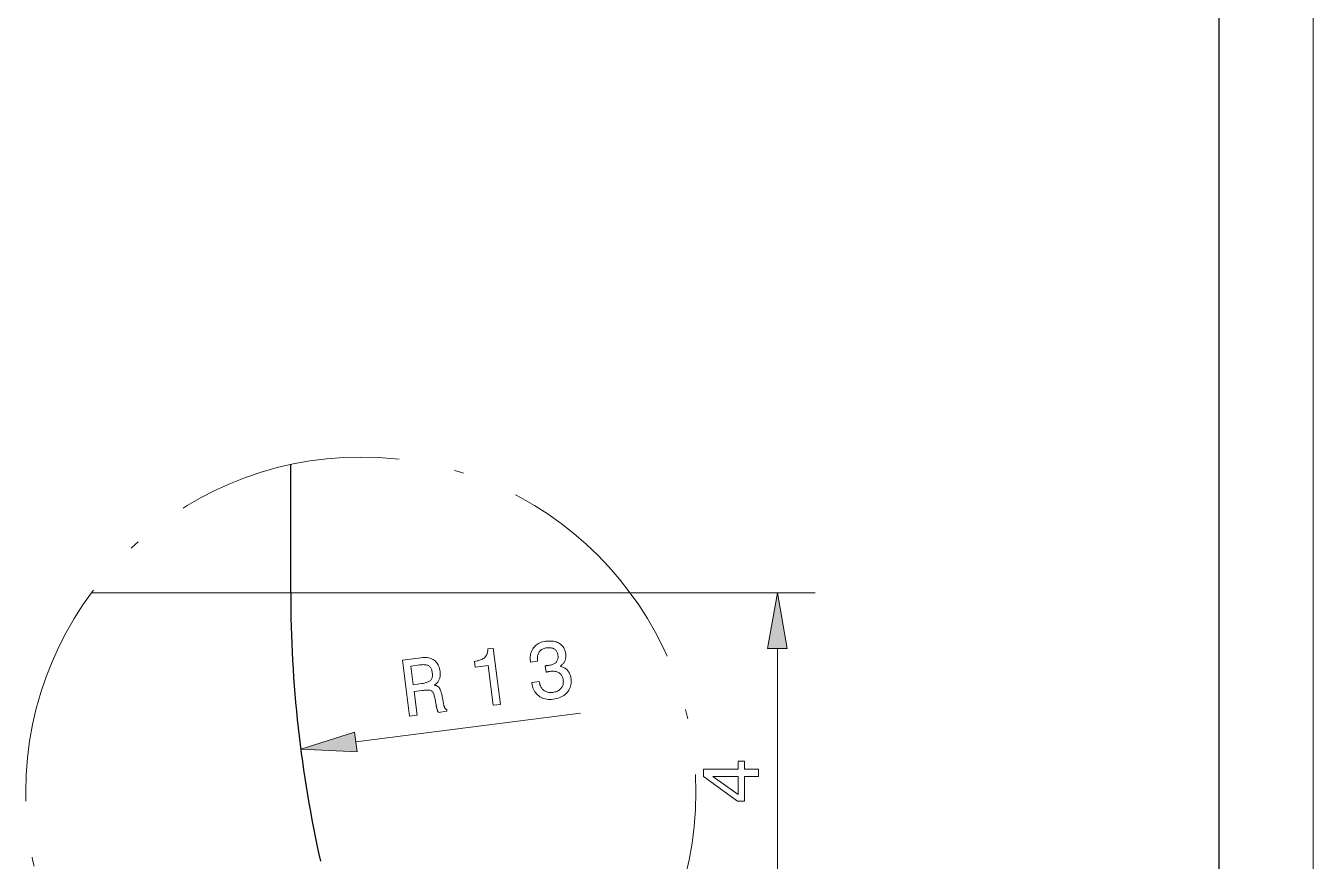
# Model space of a CAD drawing. Extents: x 0 to 297, y 0 to 420.
# Drawn here: x 228.5 to 297, y 107.4 to 151.8 of the extents above; entities that cross this region are included whole.
import ezdxf

# ---------------------------------------------------------------- set-up
doc = ezdxf.new("R2010")
doc.units = 0
doc.linetypes.add('DASHDOT', pattern=[18.5, 12, -3, 0.5, -3])

msp = doc.modelspace()

# ---------------------------------------------------------------- linework, layer by layer
at = {"color": 7, "lineweight": 13}
for p, q in [((297, 0), (297, 420)), ((242.632, 121.669), (270.511, 121.669))]:
    msp.add_line(p, q, dxfattribs=at)
at = {"color": 7, "lineweight": 30}
msp.add_line((292, 5), (292, 415), dxfattribs=at)
at = {"color": 7, "lineweight": 30, "ltscale": 0.17057}
msp.add_line((242.632, 121.669), (242.632, 128.492), dxfattribs=at)
at = {"color": 7, "lineweight": 13, "ltscale": 0.264754}
msp.add_line((242.632, 121.669), (232.042, 121.669), dxfattribs=at)
at = {"color": 7, "lineweight": 13, "ltscale": 0.35228}
msp.add_line((268.511, 104.624), (268.511, 118.715), dxfattribs=at)
at = {"color": 7, "lineweight": 13, "ltscale": 0.301139}
msp.add_line((246.095, 113.741), (258.042, 115.28), dxfattribs=at)
at = {"color": 7, "lineweight": 13}
for points in [[(269.032, 118.715), (268.511, 121.669), (267.99, 118.715)], [(255.451, 116.903), (255.847, 116.954), (255.857, 116.893), (255.871, 116.835), (255.887, 116.781), (255.907, 116.729), (255.929, 116.681), (255.954, 116.637), (255.981, 116.595), (256.012, 116.557), (256.045, 116.522), (256.082, 116.49), (256.121, 116.461), (256.162, 116.437), (256.205, 116.416), (256.25, 116.399), (256.298, 116.386), (256.348, 116.377), (256.4, 116.371), (256.454, 116.369), (256.51, 116.371), (256.569, 116.377), (256.626, 116.386), (256.68, 116.398), (256.732, 116.413), (256.78, 116.43), (256.826, 116.45), (256.868, 116.473), (256.908, 116.499), (256.945, 116.528), (256.979, 116.559), (257.01, 116.593), (257.038, 116.63), (257.062, 116.669), (257.082, 116.709), (257.099, 116.752), (257.112, 116.796), (257.122, 116.842), (257.128, 116.89), (257.13, 116.94), (257.128, 116.992), (257.123, 117.046), (257.115, 117.094), (257.104, 117.14), (257.09, 117.183), (257.073, 117.224), (257.053, 117.262), (257.03, 117.297), (257.003, 117.33), (256.974, 117.36), (256.942, 117.388), (256.907, 117.412), (256.869, 117.434), (256.828, 117.453), (256.786, 117.469), (256.741, 117.481), (256.693, 117.491), (256.644, 117.497), (256.592, 117.5), (256.537, 117.5), (256.48, 117.497), (256.421, 117.491), (256.413, 117.49), (256.405, 117.489), (256.396, 117.488), (256.387, 117.486), (256.379, 117.485), (256.37, 117.484), (256.361, 117.482), (256.352, 117.481), (256.343, 117.479), (256.334, 117.478), (256.324, 117.476), (256.314, 117.474), (256.304, 117.472), (256.293, 117.47), (256.281, 117.468), (256.269, 117.466), (256.256, 117.464), (256.242, 117.461), (256.228, 117.459), (256.213, 117.456), (256.17, 117.792), (256.179, 117.793), (256.188, 117.794), (256.197, 117.795), (256.206, 117.796), (256.215, 117.796), (256.224, 117.797), (256.233, 117.798), (256.241, 117.799), (256.25, 117.8), (256.258, 117.801), (256.267, 117.802), (256.275, 117.802), (256.283, 117.803), (256.291, 117.804), (256.299, 117.805), (256.306, 117.806), (256.314, 117.807), (256.321, 117.808), (256.329, 117.809), (256.336, 117.81), (256.392, 117.818), (256.445, 117.828), (256.494, 117.84), (256.54, 117.855), (256.583, 117.87), (256.623, 117.888), (256.659, 117.908), (256.692, 117.93), (256.722, 117.953), (256.749, 117.979), (256.772, 118.006), (256.792, 118.036), (256.809, 118.067), (256.823, 118.101), (256.834, 118.136), (256.842, 118.174), (256.847, 118.213), (256.849, 118.255), (256.847, 118.299), (256.843, 118.345), (256.836, 118.389), (256.826, 118.43), (256.815, 118.469), (256.8, 118.506), (256.783, 118.54), (256.764, 118.572), (256.743, 118.601), (256.719, 118.628), (256.692, 118.652), (256.663, 118.674), (256.632, 118.694), (256.599, 118.711), (256.564, 118.724), (256.526, 118.736), (256.487, 118.744), (256.446, 118.75), (256.402, 118.753), (256.357, 118.753), (256.309, 118.751), (256.26, 118.746), (256.204, 118.737), (256.152, 118.725), (256.103, 118.711), (256.058, 118.694), (256.015, 118.673), (255.975, 118.65), (255.939, 118.624), (255.906, 118.595), (255.876, 118.564), (255.849, 118.529), (255.825, 118.492), (255.805, 118.452), (255.788, 118.409), (255.774, 118.364), (255.764, 118.316), (255.757, 118.266), (255.753, 118.213), (255.753, 118.157), (255.756, 118.099), (255.762, 118.038), (255.382, 117.989), (255.378, 118.018), (255.369, 118.104), (255.366, 118.187), (255.369, 118.267), (255.377, 118.344), (255.391, 118.419), (255.41, 118.49), (255.435, 118.559), (255.465, 118.624), (255.501, 118.687), (255.542, 118.747), (255.588, 118.803), (255.639, 118.854), (255.694, 118.901), (255.752, 118.943), (255.815, 118.98), (255.883, 119.012), (255.954, 119.04), (256.03, 119.063), (256.11, 119.081), (256.194, 119.094), (256.283, 119.104), (256.369, 119.108), (256.451, 119.108), (256.53, 119.103), (256.605, 119.094), (256.677, 119.079), (256.745, 119.06), (256.809, 119.036), (256.87, 119.008), (256.928, 118.974), (256.981, 118.936), (257.03, 118.895), (257.074, 118.849), (257.113, 118.799), (257.148, 118.745), (257.179, 118.688), (257.205, 118.626), (257.226, 118.56), (257.242, 118.491), (257.254, 118.417), (257.259, 118.374), (257.261, 118.333), (257.262, 118.292), (257.26, 118.253), (257.256, 118.214), (257.251, 118.177), (257.243, 118.14), (257.233, 118.105), (257.221, 118.07), (257.207, 118.037), (257.191, 118.004), (257.173, 117.973), (257.152, 117.943), (257.13, 117.914), (257.106, 117.887), (257.08, 117.861), (257.052, 117.836), (257.022, 117.812), (256.99, 117.79), (256.955, 117.768), (257.005, 117.756), (257.052, 117.741), (257.097, 117.724), (257.14, 117.705), (257.181, 117.683), (257.22, 117.659), (257.257, 117.633), (257.292, 117.605), (257.325, 117.574), (257.356, 117.541), (257.384, 117.506), (257.41, 117.469), (257.434, 117.43), (257.456, 117.389), (257.476, 117.346), (257.493, 117.301), (257.508, 117.253), (257.52, 117.204), (257.531, 117.153), (257.539, 117.1), (257.547, 117.015), (257.548, 116.933), (257.544, 116.854), (257.533, 116.778), (257.516, 116.704), (257.492, 116.633), (257.462, 116.564), (257.426, 116.498), (257.384, 116.435), (257.335, 116.374), (257.281, 116.317), (257.222, 116.264), (257.159, 116.217), (257.091, 116.174), (257.019, 116.135), (256.942, 116.102), (256.861, 116.073), (256.775, 116.049), (256.685, 116.029), (256.59, 116.014), (256.5, 116.005), (256.412, 116.002), (256.328, 116.005), (256.247, 116.014), (256.168, 116.029), (256.093, 116.049), (256.021, 116.075), (255.951, 116.108), (255.885, 116.146), (255.822, 116.19), (255.763, 116.239), (255.708, 116.292), (255.659, 116.35), (255.615, 116.411), (255.576, 116.478), (255.542, 116.548), (255.512, 116.623), (255.488, 116.702), (255.469, 116.786), (255.455, 116.874)], [(253.403, 115.691), (253.131, 117.807), (252.436, 117.718), (252.397, 118.021), (252.472, 118.033), (252.542, 118.047), (252.607, 118.063), (252.669, 118.082), (252.726, 118.102), (252.779, 118.125), (252.828, 118.149), (252.872, 118.176), (252.912, 118.204), (252.948, 118.235), (252.98, 118.268), (253.009, 118.304), (253.034, 118.343), (253.056, 118.385), (253.074, 118.43), (253.089, 118.478), (253.101, 118.529), (253.109, 118.582), (253.114, 118.638), (253.116, 118.698), (253.406, 118.735), (253.792, 115.741)], [(248.955, 115.118), (248.572, 118.089), (249.566, 118.217), (249.652, 118.226), (249.734, 118.23), (249.813, 118.229), (249.888, 118.223), (249.959, 118.213), (250.027, 118.197), (250.091, 118.177), (250.152, 118.152), (250.209, 118.122), (250.263, 118.087), (250.312, 118.047), (250.357, 118.003), (250.399, 117.954), (250.436, 117.901), (250.469, 117.843), (250.498, 117.781), (250.523, 117.714), (250.544, 117.643), (250.561, 117.567), (250.574, 117.486), (250.579, 117.438), (250.582, 117.391), (250.583, 117.345), (250.582, 117.3), (250.578, 117.257), (250.572, 117.215), (250.564, 117.174), (250.554, 117.135), (250.542, 117.096), (250.528, 117.059), (250.511, 117.023), (250.493, 116.989), (250.472, 116.956), (250.449, 116.924), (250.424, 116.894), (250.397, 116.865), (250.368, 116.837), (250.336, 116.811), (250.303, 116.786), (250.267, 116.762), (250.3, 116.756), (250.332, 116.748), (250.362, 116.738), (250.39, 116.727), (250.416, 116.715), (250.44, 116.701), (250.463, 116.686), (250.485, 116.67), (250.504, 116.652), (250.522, 116.632), (250.539, 116.61), (250.555, 116.585), (250.571, 116.556), (250.585, 116.524), (250.6, 116.488), (250.613, 116.449), (250.626, 116.407), (250.639, 116.361), (250.651, 116.311), (250.662, 116.258), (250.755, 115.779), (250.762, 115.749), (250.768, 115.72), (250.774, 115.694), (250.781, 115.669), (250.788, 115.645), (250.795, 115.624), (250.802, 115.604), (250.81, 115.585), (250.817, 115.569), (250.825, 115.554), (250.833, 115.541), (250.841, 115.528), (250.851, 115.516), (250.86, 115.505), (250.871, 115.495), (250.882, 115.485), (250.893, 115.477), (250.905, 115.469), (250.918, 115.462), (250.931, 115.455), (250.942, 115.374), (250.492, 115.316), (250.485, 115.325), (250.478, 115.336), (250.471, 115.347), (250.464, 115.359), (250.458, 115.373), (250.451, 115.387), (250.444, 115.402), (250.438, 115.418), (250.432, 115.436), (250.425, 115.454), (250.419, 115.473), (250.413, 115.494), (250.407, 115.516), (250.4, 115.54), (250.394, 115.565), (250.388, 115.591), (250.381, 115.619), (250.375, 115.648), (250.369, 115.678), (250.363, 115.709), (250.292, 116.091), (250.281, 116.147), (250.268, 116.198), (250.254, 116.245), (250.239, 116.288), (250.223, 116.327), (250.206, 116.361), (250.187, 116.391), (250.167, 116.416), (250.146, 116.438), (250.124, 116.455), (250.098, 116.468), (250.067, 116.479), (250.029, 116.488), (249.985, 116.494), (249.936, 116.497), (249.88, 116.498), (249.819, 116.497), (249.751, 116.492), (249.678, 116.486), (249.599, 116.476), (249.191, 116.424), (249.352, 115.169)], [(249.502, 117.839), (249.016, 117.776), (249.144, 116.787), (249.602, 116.846), (249.669, 116.856), (249.732, 116.868), (249.791, 116.881), (249.845, 116.896), (249.895, 116.913), (249.939, 116.932), (249.98, 116.952), (250.016, 116.975), (250.047, 116.999), (250.074, 117.024), (250.097, 117.052), (250.117, 117.083), (250.134, 117.116), (250.148, 117.152), (250.158, 117.191), (250.165, 117.232), (250.169, 117.276), (250.17, 117.323), (250.168, 117.372), (250.163, 117.425), (250.155, 117.476), (250.145, 117.523), (250.132, 117.568), (250.117, 117.609), (250.1, 117.646), (250.08, 117.681), (250.058, 117.712), (250.034, 117.739), (250.007, 117.764), (249.978, 117.784), (249.946, 117.802), (249.911, 117.818), (249.872, 117.83), (249.83, 117.839), (249.784, 117.846), (249.734, 117.85), (249.681, 117.852), (249.625, 117.85), (249.565, 117.846)], [(246.028, 114.258), (243.165, 113.364), (246.162, 113.224)], [(267.511, 111.906), (266.769, 111.906), (266.769, 110.589), (266.389, 110.589), (264.578, 111.902), (264.578, 112.294), (266.423, 112.294), (266.423, 112.722), (266.769, 112.722), (266.769, 112.294), (267.511, 112.294)], [(266.423, 110.951), (266.423, 111.906), (265.08, 111.906)]]:
    msp.add_lwpolyline(points, close=True, dxfattribs=at)
at = {"color": 7, "linetype": 'DASHDOT', "lineweight": 13}
msp.add_circle((246.362, 111.072), 17.815, dxfattribs=at)
at = {"color": 7, "lineweight": 30}
msp.add_arc((307.632, 121.669), 65, 180.00001, 192.68038, dxfattribs=at)
at = {"color": 7, "lineweight": 13}
for points in [[(269.032, 118.715), (268.511, 121.669), (269.032, 118.715), (267.99, 118.715)], [(246.028, 114.258), (243.165, 113.364), (246.028, 114.258), (246.162, 113.224)]]:
    msp.add_solid(points, dxfattribs=at)

doc.saveas('drawing.dxf')
